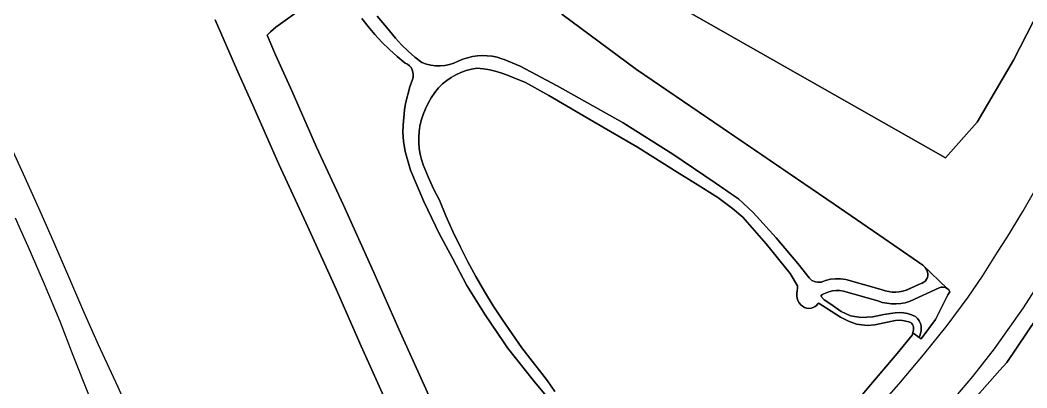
# Model space of a CAD drawing. Header units: inches. Extents: x 1273557 to 1282364, y 239587 to 246310.
# Drawn here: x 1277121.4 to 1277599.5, y 241551.6 to 241726.2 of the extents above; entities that cross this region are included whole.
import ezdxf

# ---------------------------------------------------------------- set-up
doc = ezdxf.new("R2010")
doc.units = ezdxf.units.IN
doc.header["$MEASUREMENT"] = 0
for name, color, linetype in [('BLDG-UW', 231, 'Continuous'), ('GRASS', 3, 'Continuous'), ('PATH', 253, 'Continuous'), ('STREET-UW', 50, 'Continuous')]:
    doc.layers.add(name, color=color, linetype=linetype)

msp = doc.modelspace()

# ---------------------------------------------------------------- linework, layer by layer
at = {"layer": 'BLDG-UW'}
msp.add_lwpolyline([(1277562.21, 241802.77), (1277455.5, 241841.38), (1277447.49, 241828.08), (1277447.49, 241828.08), (1277439.17, 241813.47), (1277432.94, 241817.01), (1277408.35, 241773.77), (1277415.99, 241769.42), (1277404.72, 241749.6), (1277406.41, 241748.64), (1277408.54, 241747.43), (1277560.87, 241660.8), (1277575.92, 241677.82), (1277593.13, 241707.25), (1277624.11, 241767.76), (1277638.26, 241808.87), (1277591.45, 241823.3), (1277585.59, 241813.14), (1277582.66, 241808.06), (1277567.74, 241816.25), (1277567.74, 241816.25)], close=True, dxfattribs=at)
at = {"layer": 'GRASS'}
for points in [[(1277255.55, 241732.09), (1277242.78, 241722.92), (1277240.22, 241720.72), (1277238.62, 241719.02), (1277242.7, 241709.66), (1277250.55, 241692.37), (1277262.15, 241665.88), (1277274.91, 241638.34), (1277289.35, 241606.42), (1277301.27, 241579.4), (1277315.48, 241547.96)], [(1277297.59, 241539.76), (1277283.3, 241571.37), (1277271.38, 241598.39), (1277257.02, 241630.15), (1277244.21, 241657.79), (1277232.58, 241684.35), (1277224.72, 241701.66), (1277213.95, 241726.35)], [(1277377.65, 241540.02), (1277365.7, 241554.38), (1277352.88, 241570.54), (1277350.96, 241573.45), (1277342.23, 241586.27), (1277333.56, 241600.25), (1277326.72, 241613.23), (1277320.41, 241624.91), (1277314.91, 241636.07), (1277313.01, 241640.07), (1277306.74, 241655), (1277304.18, 241663.88), (1277303.4, 241668.68), (1277303.12, 241673.07), (1277303.32, 241676.27), (1277303.53, 241679.97), (1277303.95, 241683.65), (1277304.45, 241686.63), (1277306.43, 241694.5), (1277307.65, 241698.01), (1277307.97, 241699.14), (1277308.07, 241700.32), (1277307.93, 241701.49), (1277307.57, 241702.61), (1277306.99, 241703.64), (1277306.23, 241704.54), (1277305.3, 241705.27), (1277304.25, 241705.8), (1277300.41, 241708.92), (1277296.72, 241712.22), (1277293.18, 241715.69), (1277289.82, 241719.32), (1277286.63, 241723.11), (1277283.62, 241727.04)], [(1277290.97, 241728.16), (1277295.39, 241722.93), (1277299.66, 241717.57), (1277302.53, 241714.41), (1277305.58, 241711.43), (1277308.81, 241708.62), (1277312.18, 241706.02), (1277314.29, 241705.3), (1277316.46, 241704.81), (1277318.66, 241704.55), (1277320.89, 241704.52), (1277323.1, 241704.72), (1277325.27, 241705.15), (1277327.39, 241705.81), (1277329.42, 241706.68), (1277331.6, 241707.61), (1277333.85, 241708.35), (1277336.16, 241708.9), (1277338.5, 241709.24), (1277340.87, 241709.38), (1277343.24, 241709.32), (1277345.59, 241709.05), (1277347.91, 241708.58), (1277350.19, 241707.91), (1277351.19, 241707.52), (1277358.8, 241704.4), (1277376.44, 241695.02), (1277407.69, 241677.52), (1277431.3, 241662.64), (1277451.52, 241648.88), (1277462.54, 241641.35), (1277469.52, 241634.84), (1277480.37, 241622.79), (1277491.43, 241609.7), (1277495.51, 241604.65), (1277496.03, 241603.89), (1277496.89, 241603.06), (1277497.33, 241602.64), (1277497.9, 241602.43), (1277499.03, 241602.02), (1277500.2, 241601.8), (1277501.39, 241601.82), (1277501.98, 241601.83), (1277502.55, 241602.07), (1277503.82, 241602.61), (1277506.21, 241603.15), (1277508.6, 241603.42), (1277511.02, 241603.39), (1277513.5, 241603.06), (1277530.33, 241598.24), (1277532.24, 241597.64), (1277533.87, 241597.3), (1277535.53, 241597.11), (1277537.2, 241597.09), (1277538.87, 241597.22), (1277540.5, 241597.51), (1277542.1, 241597.95), (1277542.19, 241597.97), (1277542.33, 241598.04), (1277548.75, 241601.02), (1277549.68, 241601.28), (1277550.54, 241601.74), (1277551.28, 241602.38), (1277551.85, 241603.16), (1277552.25, 241604.05), (1277552.43, 241605), (1277552.41, 241605.97), (1277551.94, 241607.43), (1277551.17, 241608.75), (1277550.13, 241609.88), (1277531.66, 241622.56), (1277507.94, 241638.86), (1277414.14, 241702.69), (1277378.55, 241729)], [(1277519.6, 241546.45), (1277524.4, 241552.12), (1277537.9, 241567.85), (1277544.96, 241576.66), (1277545.33, 241577.72), (1277545.57, 241579.14), (1277545.58, 241580.46), (1277545.44, 241581.02), (1277545.17, 241581.63), (1277544.78, 241582.16), (1277544.5, 241582.42), (1277543.46, 241582.87), (1277541.94, 241583.32), (1277540.39, 241583.6), (1277538.81, 241583.7), (1277537.03, 241583.61), (1277531.75, 241582.5), (1277527.31, 241581.6), (1277523.69, 241581.14), (1277518.54, 241581.87), (1277514.83, 241583.22), (1277510.93, 241585.12), (1277504.24, 241589.46), (1277500.89, 241591.64), (1277500.29, 241591.86), (1277500.13, 241591.45), (1277499.61, 241590.75), (1277498.93, 241590.21), (1277497.99, 241589.72), (1277496.98, 241589.43), (1277495.92, 241589.34), (1277494.88, 241589.47), (1277493.87, 241589.81), (1277492.96, 241590.34), (1277492.06, 241591.1), (1277491.31, 241592.02), (1277490.73, 241593.05), (1277490.34, 241594.16), (1277490.16, 241595.33), (1277490.19, 241596.51), (1277490.43, 241597.67), (1277490.59, 241598.96), (1277490.52, 241600.08), (1277487.11, 241605.92), (1277475.66, 241619.93), (1277464.53, 241632.57), (1277459.66, 241636.7), (1277452.75, 241642.03), (1277442.12, 241648.57), (1277433.43, 241654.03), (1277414.53, 241665.83), (1277393.8, 241677.98), (1277372.38, 241690.37), (1277361.3, 241696.63), (1277353.91, 241699.56), (1277353.54, 241699.73), (1277350.6, 241700.89), (1277347.58, 241701.84), (1277344.5, 241702.57), (1277341.38, 241703.08), (1277338.23, 241703.37), (1277335.68, 241702.92), (1277333.17, 241702.26), (1277330.73, 241701.38), (1277328.36, 241700.3), (1277326.1, 241699.02), (1277323.95, 241697.56), (1277321.93, 241695.92), (1277320.06, 241694.11), (1277318.24, 241691.78), (1277316.59, 241689.33), (1277315.11, 241686.76), (1277313.83, 241684.1), (1277312.74, 241681.36), (1277311.85, 241678.54), (1277311.24, 241675.92), (1277310.84, 241673.27), (1277310.64, 241670.59), (1277310.65, 241667.91), (1277310.86, 241665.23), (1277311.28, 241662.59), (1277311.91, 241659.98), (1277312.73, 241657.43), (1277315.11, 241651.76), (1277317.69, 241646.18), (1277320.46, 241640.69), (1277323.55, 241633.26), (1277326.83, 241625.91), (1277330.3, 241618.65), (1277333.96, 241611.48), (1277337.8, 241604.41), (1277341.82, 241597.43), (1277346.03, 241590.57), (1277350.41, 241583.82), (1277354.96, 241577.18), (1277359.68, 241570.66), (1277364.57, 241564.27), (1277367.99, 241559.79), (1277371.85, 241554.87), (1277375.34, 241549.8)], [(1277115.36, 241669.45), (1277122.8, 241653.26), (1277130.16, 241637.08), (1277136.15, 241623.46), (1277143.93, 241605.55), (1277151.41, 241587.87), (1277158.41, 241572.21), (1277167.63, 241552.34), (1277176.92, 241531.56)], [(1277112.47, 241433.06), (1277131.39, 241435.37), (1277165.38, 241439.34), (1277166.68, 241431.68), (1277184.77, 241433.64), (1277194.22, 241376.56), (1277225.04, 241383.82), (1277219.85, 241398.57), (1277208.3, 241425.7), (1277196.3, 241452.74), (1277187.27, 241471.23), (1277181.15, 241485.83), (1277171.69, 241505.56), (1277163.79, 241524.59), (1277154.33, 241547.46), (1277146.59, 241566.93), (1277140.4, 241583.08), (1277132.89, 241600.82), (1277125.14, 241618.65), (1277121.57, 241626.77), (1277119.2, 241632.18)], [(1277609.02, 241591.82), (1277589.89, 241563.58), (1277586.62, 241559.94), (1277575.8, 241547.88), (1277580.98, 241542.46), (1277575.18, 241536.34), (1277575.34, 241536.18), (1277575.88, 241535.64), (1277576.07, 241535.45), (1277579.98, 241531.52), (1277574.7, 241526.49), (1277580.15, 241520.79), (1277574.48, 241514.57), (1277580.11, 241508.92), (1277580.5, 241508.53), (1277575.22, 241503.5), (1277580.25, 241498.24), (1277580.67, 241497.8), (1277574.84, 241492.24), (1277580.86, 241485.73), (1277576.26, 241481.42), (1277595.43, 241461.47), (1277612.73, 241443.47)]]:
    msp.add_lwpolyline(points, dxfattribs=at)
msp.add_lwpolyline([(1277560, 241591.97), (1277561.92, 241595.8), (1277562.88, 241597.22), (1277562.35, 241598.07), (1277561.63, 241598.74), (1277560.76, 241599.2), (1277559.8, 241599.42), (1277558.82, 241599.38), (1277557.89, 241599.08), (1277544.13, 241592.69), (1277541.75, 241592.03), (1277539.58, 241591.64), (1277537.38, 241591.47), (1277535.17, 241591.5), (1277532.98, 241591.75), (1277530.82, 241592.2), (1277528.72, 241592.86), (1277512.35, 241597.55), (1277510.62, 241597.78), (1277508.88, 241597.8), (1277507.15, 241597.61), (1277505.45, 241597.22), (1277503.82, 241596.64), (1277502.26, 241595.86), (1277501.67, 241595.07), (1277503.24, 241593.44), (1277506.32, 241591.36), (1277511.21, 241587.84), (1277515.64, 241585.76), (1277520.62, 241585.03), (1277526.32, 241585.39), (1277531.48, 241586.48), (1277536.85, 241587.24), (1277538.84, 241587.34), (1277540.83, 241587.21), (1277542.78, 241586.86), (1277544.69, 241586.29), (1277546.52, 241585.51), (1277547.52, 241584.57), (1277548.32, 241583.46), (1277548.89, 241582.21), (1277549.21, 241580.88), (1277549.2, 241578.83), (1277548.86, 241576.82), (1277548.4, 241575.5), (1277549.23, 241574.9), (1277556.02, 241584.07)], close=True, dxfattribs=at)
at = {"layer": 'PATH'}
for points in [[(1277624.11, 241767.76), (1277593.13, 241707.25), (1277575.92, 241677.82), (1277560.87, 241660.8), (1277408.54, 241747.43)], [(1277315.48, 241547.96), (1277301.27, 241579.4), (1277289.35, 241606.42), (1277274.91, 241638.34), (1277262.15, 241665.88), (1277250.55, 241692.37), (1277242.7, 241709.66), (1277238.62, 241719.02), (1277240.22, 241720.72), (1277242.78, 241722.92), (1277255.55, 241732.09)], [(1277213.95, 241726.35), (1277224.72, 241701.66), (1277232.58, 241684.35), (1277244.21, 241657.79), (1277257.02, 241630.15), (1277271.38, 241598.39), (1277283.3, 241571.37), (1277297.59, 241539.76)], [(1277283.62, 241727.04), (1277286.63, 241723.11), (1277289.82, 241719.32), (1277293.18, 241715.69), (1277296.72, 241712.22), (1277300.41, 241708.92), (1277304.25, 241705.8), (1277305.3, 241705.27), (1277306.23, 241704.54), (1277306.99, 241703.64), (1277307.57, 241702.61), (1277307.93, 241701.49), (1277308.07, 241700.32), (1277307.97, 241699.14), (1277307.65, 241698.01), (1277306.43, 241694.5), (1277304.45, 241686.63), (1277303.95, 241683.65), (1277303.53, 241679.97), (1277303.32, 241676.27), (1277303.12, 241673.07), (1277303.4, 241668.68), (1277304.18, 241663.88), (1277306.74, 241655), (1277313.01, 241640.07), (1277314.91, 241636.07), (1277320.41, 241624.91), (1277326.72, 241613.23), (1277333.56, 241600.25), (1277342.23, 241586.27), (1277350.96, 241573.45), (1277352.88, 241570.54), (1277365.7, 241554.38), (1277377.65, 241540.02)], [(1277375.34, 241549.8), (1277371.85, 241554.87), (1277367.99, 241559.79), (1277364.57, 241564.27), (1277359.68, 241570.66), (1277354.96, 241577.18), (1277350.41, 241583.82), (1277346.03, 241590.57), (1277341.82, 241597.43), (1277337.8, 241604.41), (1277333.96, 241611.48), (1277330.3, 241618.65), (1277326.83, 241625.91), (1277323.55, 241633.26), (1277320.46, 241640.69), (1277317.69, 241646.18), (1277315.11, 241651.76), (1277312.73, 241657.43), (1277311.91, 241659.98), (1277311.28, 241662.59), (1277310.86, 241665.23), (1277310.65, 241667.91), (1277310.64, 241670.59), (1277310.84, 241673.27), (1277311.24, 241675.92), (1277311.85, 241678.54), (1277312.74, 241681.36), (1277313.83, 241684.1), (1277315.11, 241686.76), (1277316.59, 241689.33), (1277318.24, 241691.78), (1277320.06, 241694.11), (1277321.93, 241695.92), (1277323.95, 241697.56), (1277326.1, 241699.02), (1277328.36, 241700.3), (1277330.73, 241701.38), (1277333.17, 241702.26), (1277335.68, 241702.92), (1277338.23, 241703.37), (1277341.38, 241703.08), (1277344.5, 241702.57), (1277347.58, 241701.84), (1277350.6, 241700.89), (1277353.54, 241699.73), (1277353.91, 241699.56), (1277361.3, 241696.63), (1277372.38, 241690.37), (1277393.8, 241677.98), (1277414.53, 241665.83), (1277433.43, 241654.03), (1277442.12, 241648.57), (1277452.75, 241642.03), (1277459.66, 241636.7), (1277464.53, 241632.57), (1277475.66, 241619.93), (1277487.11, 241605.92), (1277490.52, 241600.08), (1277490.59, 241598.96), (1277490.43, 241597.67), (1277490.19, 241596.51), (1277490.16, 241595.33), (1277490.34, 241594.16), (1277490.73, 241593.05), (1277491.31, 241592.02), (1277492.06, 241591.1), (1277492.96, 241590.34), (1277493.87, 241589.81), (1277494.88, 241589.47), (1277495.92, 241589.34), (1277496.98, 241589.43), (1277497.99, 241589.72), (1277498.93, 241590.21), (1277499.61, 241590.75), (1277500.13, 241591.45), (1277500.29, 241591.86), (1277500.89, 241591.64), (1277504.24, 241589.46), (1277510.93, 241585.12), (1277514.83, 241583.22), (1277518.54, 241581.87), (1277523.69, 241581.14), (1277527.31, 241581.6), (1277531.75, 241582.5), (1277537.03, 241583.61), (1277538.81, 241583.7), (1277540.39, 241583.6), (1277541.94, 241583.32), (1277543.46, 241582.87), (1277544.5, 241582.42), (1277544.78, 241582.16), (1277545.17, 241581.63), (1277545.44, 241581.02), (1277545.58, 241580.46), (1277545.57, 241579.14), (1277545.33, 241577.72), (1277548.4, 241575.5), (1277548.86, 241576.82), (1277549.2, 241578.83), (1277549.21, 241580.88), (1277548.89, 241582.21), (1277548.32, 241583.46), (1277547.52, 241584.57), (1277546.52, 241585.51), (1277544.69, 241586.29), (1277542.78, 241586.86), (1277540.83, 241587.21), (1277538.84, 241587.34), (1277536.85, 241587.24), (1277531.48, 241586.48), (1277526.32, 241585.39), (1277520.62, 241585.03), (1277515.64, 241585.76), (1277511.21, 241587.84), (1277506.32, 241591.36), (1277503.24, 241593.44), (1277501.67, 241595.07), (1277502.26, 241595.86), (1277503.82, 241596.64), (1277505.45, 241597.22), (1277507.15, 241597.61), (1277508.88, 241597.8), (1277510.62, 241597.78), (1277512.35, 241597.55), (1277528.72, 241592.86), (1277530.82, 241592.2), (1277532.98, 241591.75), (1277535.17, 241591.5), (1277537.38, 241591.47), (1277539.58, 241591.64), (1277541.75, 241592.03), (1277544.13, 241592.69), (1277557.89, 241599.08), (1277558.82, 241599.38), (1277559.8, 241599.42), (1277560.76, 241599.2), (1277561.63, 241598.74), (1277550.13, 241609.88), (1277551.17, 241608.75), (1277551.94, 241607.43), (1277552.41, 241605.97), (1277552.43, 241605), (1277552.25, 241604.05), (1277551.85, 241603.16), (1277551.28, 241602.38), (1277550.54, 241601.74), (1277549.68, 241601.28), (1277548.75, 241601.02), (1277547, 241600.21), (1277542.19, 241597.97), (1277540.5, 241597.51), (1277538.87, 241597.22), (1277537.2, 241597.09), (1277535.53, 241597.11), (1277533.87, 241597.3), (1277532.24, 241597.64), (1277530.33, 241598.24), (1277513.5, 241603.06), (1277511.02, 241603.39), (1277508.6, 241603.42), (1277506.21, 241603.15), (1277503.82, 241602.61), (1277501.98, 241601.83), (1277500.2, 241601.8), (1277499.03, 241602.02), (1277497.33, 241602.64), (1277496.03, 241603.89), (1277495.51, 241604.65), (1277491.43, 241609.7), (1277480.37, 241622.79), (1277469.52, 241634.84), (1277462.54, 241641.35), (1277461.31, 241642.19), (1277451.52, 241648.88), (1277431.3, 241662.64), (1277407.69, 241677.52), (1277376.44, 241695.02), (1277358.8, 241704.4), (1277351.19, 241707.52), (1277350.19, 241707.91), (1277347.91, 241708.58), (1277345.59, 241709.05), (1277343.24, 241709.32), (1277340.87, 241709.38), (1277338.5, 241709.24), (1277336.16, 241708.9), (1277333.85, 241708.35), (1277331.6, 241707.61), (1277329.42, 241706.68), (1277327.39, 241705.81), (1277325.27, 241705.15), (1277323.1, 241704.72), (1277320.89, 241704.52), (1277318.66, 241704.55), (1277316.46, 241704.81), (1277314.29, 241705.3), (1277312.18, 241706.02), (1277308.81, 241708.62), (1277305.58, 241711.43), (1277302.53, 241714.41), (1277299.66, 241717.57), (1277295.39, 241722.93), (1277290.97, 241728.16)], [(1277378.55, 241729), (1277414.14, 241702.69), (1277473.64, 241662.2), (1277507.94, 241638.86), (1277531.66, 241622.56), (1277550.13, 241609.88), (1277550.13, 241609.88), (1277561.63, 241598.74), (1277562.35, 241598.07), (1277562.88, 241597.22), (1277561.92, 241595.8), (1277560, 241591.97), (1277556.02, 241584.07), (1277549.23, 241574.9), (1277548.4, 241575.5), (1277548.4, 241575.5), (1277545.33, 241577.72), (1277544.96, 241576.66), (1277537.9, 241567.85), (1277524.4, 241552.12), (1277519.6, 241546.45)], [(1277115.36, 241669.45), (1277122.8, 241653.26), (1277130.16, 241637.08), (1277136.15, 241623.46), (1277143.93, 241605.55), (1277151.41, 241587.87), (1277158.41, 241572.21), (1277167.63, 241552.34), (1277176.92, 241531.56)], [(1277525.07, 241537.89), (1277538.74, 241553.39), (1277550.46, 241567.23), (1277561.57, 241581.16), (1277571.59, 241594.73), (1277578.48, 241604.57), (1277585.45, 241615.97), (1277590, 241622.91), (1277597.54, 241635.29), (1277604.56, 241647.58)], [(1277154.33, 241547.46), (1277146.59, 241566.93), (1277140.4, 241583.08), (1277132.89, 241600.82), (1277125.14, 241618.65), (1277121.57, 241626.77), (1277119.2, 241632.18)], [(1277608.73, 241606.87), (1277597.78, 241589.57), (1277583.88, 241570.18), (1277582.78, 241568.77), (1277573.59, 241556.99), (1277565.55, 241547.52)], [(1277575.8, 241547.88), (1277586.62, 241559.94), (1277589.89, 241563.58), (1277609.02, 241591.82)]]:
    msp.add_lwpolyline(points, dxfattribs=at)
at = {"layer": 'STREET-UW'}
for points in [[(1277525.07, 241537.89), (1277538.74, 241553.39), (1277550.46, 241567.23), (1277561.57, 241581.16), (1277571.59, 241594.73), (1277578.48, 241604.57), (1277585.45, 241615.97), (1277590, 241622.91), (1277597.54, 241635.29), (1277604.56, 241647.58)], [(1277608.73, 241606.87), (1277597.78, 241589.57), (1277583.88, 241570.18), (1277573.59, 241556.99), (1277565.55, 241547.52)]]:
    msp.add_lwpolyline(points, dxfattribs=at)

doc.saveas('drawing.dxf')
